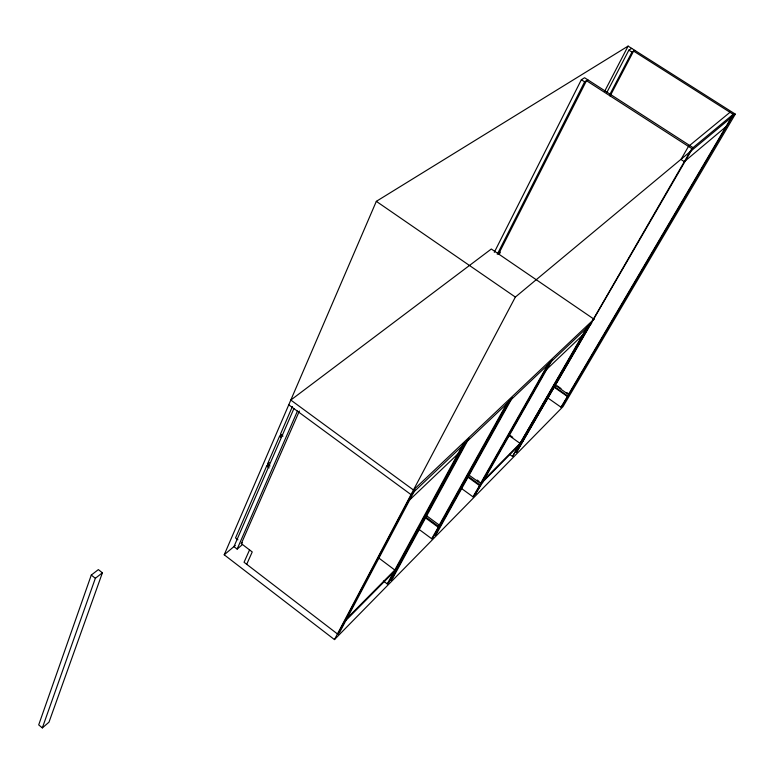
<?xml version="1.0" encoding="UTF-8"?>
<svg xmlns="http://www.w3.org/2000/svg" width="774" height="774" viewBox="0 0 774 774"><rect width="100%" height="100%" fill="white"/><g stroke="black" fill="none" stroke-linecap="round" stroke-linejoin="round"><path stroke-width="1.16" d="M91.284 575.072L38.7 724.89L42.338 727.899L48.985 722.181L102.4 572.799L98.356 569.606L91.284 575.072L95.347 578.284L42.338 727.899M224.218 554.803L376.328 201.346L628.101 46.101L735.3 114.136L562.988 406.66L334.455 639.585L224.218 554.803L235.257 545.467M268.539 464.535L266.653 466.035L235.528 537.94L237.918 539.768M270.01 465.967L267.494 464.09L279.549 436.246L281.446 434.775M292.427 406.485L280.42 434.224L282.984 436.12M293.965 408.459L233.951 546.647L237.144 549.095L241.933 545.012M237.144 549.095L297.468 411.033M246.703 564.294L252.227 551.949L241.304 543.6L299.374 411.033M249.557 549.908L244.062 562.263L337.803 634.216L339.641 632.348L345.978 620.371M494.296 252.305L581.351 79.741L584.573 77.739L693.03 147.631L516.306 452.626L691.859 148.608L734.236 113.468L562.108 406.04L560.986 407.182L547.141 397.468M497.256 254.317L584.631 81.85L587.834 79.838M498.495 254.182L586.499 80.68L691.859 148.608M499.259 254.307L500.352 252.16M604.755 91.1L628.101 46.101M606.584 92.986L628.856 50.155L631.7 48.385M609.612 94.931L631.961 52.119L634.786 50.349M610.106 96.073L633.606 51.084L733.21 114.32L568.445 394.488L555.645 385.539M334.455 639.585L515.358 297.071L735.3 114.136M337.803 634.216L412.619 492.641M347.12 618.213L415.058 489.807M383.401 581.022L387.242 583.915L393.647 572.141M463.142 444.189L394.798 570.012L378.476 557.783M464.739 442.747L388.916 582.222L387.242 583.915M466.712 440.909L390.88 580.248L392.534 578.565L468.947 438.287M418.124 528.71L431.669 538.733L439.855 524.462L439.255 525.082L425.661 515.078M439.255 525.082L506.912 403.302M509.002 400.835L433.188 537.185L431.669 538.733M510.801 399.132L434.998 535.337L436.507 533.808L512.301 397.71M461.236 488.288L472.953 496.802L479.928 484.911L481.08 482.87L480.528 483.431L468.841 474.975M480.528 483.431L547.828 364.641M549.801 362.28L474.336 495.399L472.953 496.802M550.13 362.367L475.255 494.393L483.053 481.67M484.205 479.638L552.114 359.978M509.602 454.377L512.523 456.476L518.919 445.379M587.476 326.464L520.07 443.386L509.311 435.714M589.256 324.354L512.523 456.476M560.986 407.182L568.9 394.034L566.926 392.66M522.198 442.07L522.702 441.557M409.756 499.83L457.782 454.067M546.918 369.14L582.329 335.403M591.617 323.3L411.023 494.615L288.76 404.821M241.304 543.6L242.504 542.584M725.886 126.772L684.332 161.65L680.975 159.473L688.473 146.421L730.008 112.288M267.494 464.09L269.381 462.581M95.347 578.284L102.4 572.799M628.856 50.155L631.961 52.119M581.351 79.741L584.631 81.85M376.328 201.346L515.358 297.071M557.087 385.781L561.024 388.529M554 386.352L567.758 395.969M553.545 386.797L567.313 396.423M509.824 435.211L512.756 437.3M477.19 480.054L479.135 481.457M468.26 476.465L479.928 484.911M467.699 477.016L479.367 485.472M425.207 516.616L438.703 526.552M425.555 517.932L438.094 527.162M279.549 436.246L281.252 437.513M266.653 466.035L269.159 467.912M346.384 618.958L345.243 621.116L394.314 571.464L395.466 569.345L346.384 618.958M483.653 480.19L482.502 482.231L519.431 444.866L520.573 442.873L483.653 480.19M593.997 319.178L413.461 490L290.811 400.061L491.316 249.015L593.997 319.178"/></g></svg>
